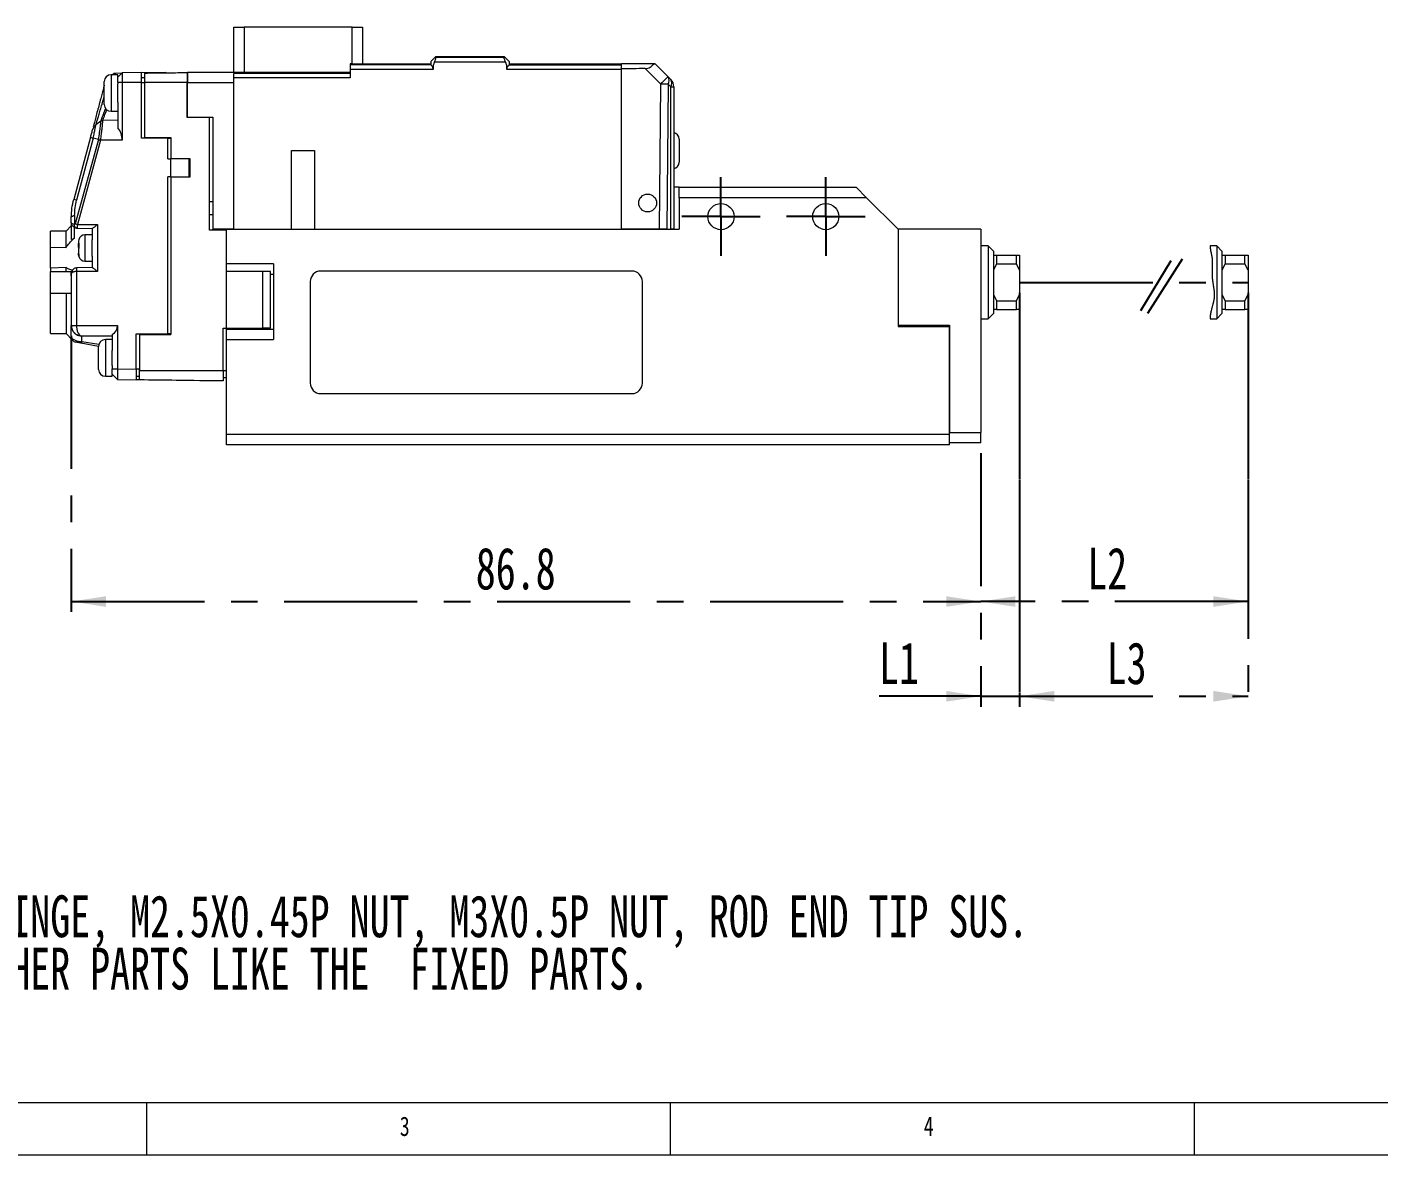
# Paper-space layout '시트2-ENG' of a CAD drawing. Header units: millimetres. Extents: x 5 to 415, y 5 to 292.
# Drawn here: x 98.6 to 227.6, y 5 to 112.7 of the extents above; entities that cross this region are included whole.
import ezdxf

# ---------------------------------------------------------------- set-up
doc = ezdxf.new("R2010")
doc.units = ezdxf.units.MM
doc.linetypes.add('CENTERX2', pattern=[20.32, 12.7, -2.54, 2.54, -2.54])
doc.layers.add('CENTER_LINE', color=7, linetype='CENTERX2')
doc.layers.add('DIMENSION', color=7, linetype='Continuous')
doc.styles.add('SLDTEXTSTYLE0', font='TXT', dxfattribs={"width": 0.7})
doc.styles.add('SLDTEXTSTYLE3', font='TXT', dxfattribs={"width": 0.75})
doc.dimstyles.new('SLDDIMSTYLE0', dxfattribs={"dimtxt": 4, "dimasz": 3.302, "dimexe": 0, "dimexo": 0.0625, "dimgap": 1, "dimtad": 1, "dimrnd": 1e-09, "dimzin": 12, "dimdsep": 46, "dimtxsty": 'SLDTEXTSTYLE0', "dimsah": 1, "dimcen": 0.09, "dimadec": 0, "dimazin": 3, "dimtfac": 1, "dimtofl": 0, "dimtmove": 0, "dimatfit": 3, "dimfxl": 1, "dimfrac": 2, "dimtolj": 1, "dimtzin": 12, "dimarcsym": 0})
doc.dimstyles.new('SLDDIMSTYLE1', dxfattribs={"dimtxt": 4, "dimasz": 3.302, "dimexe": 0, "dimexo": 0.0625, "dimgap": 1, "dimtad": 1, "dimrnd": 1e-09, "dimzin": 12, "dimdsep": 46, "dimtxsty": 'SLDTEXTSTYLE0', "dimsah": 1, "dimcen": 0.09, "dimadec": 0, "dimazin": 3, "dimtfac": 1, "dimtmove": 0, "dimatfit": 0, "dimfxl": 1, "dimfrac": 2, "dimtolj": 1, "dimtzin": 12, "dimarcsym": 0})

# ---------------------------------------------------------------- blocks, each defined once
blk = doc.blocks.new('SW_NOTE_0_13')
at = {"layer": 'CENTER_LINE', "color": 0, "char_height": 4, "attachment_point": 1, "style": 'SLDTEXTSTYLE0'}
for s, insert in [('NOTE:', (0, 5.16)), ('1. ACCESSORY PART :  M2.5X0.45P SCREW, HINGE, M2.5X0.45P NUT, M3X0.5P NUT, ROD END TIP SUS.', (0, 0.16)), ('2. ACCESSORY PARTS TO BE CONNECTED TO OTHER PARTS LIKE THE  FIXED PARTS.', (0, -4.84)), ('3. UNSPECIFIED TOLERACNE TO BE 0.2MM', (0, -9.84))]:
    blk.add_mtext(s, dxfattribs=dict(at, insert=insert))
blk = doc.blocks.new('_D_56')
at = {"layer": 'CENTER_LINE'}
for p, q in [((215.12, 84.72), (215.12, 56.85)), ((189.62, 72), (189.62, 56.85)), ((215.12, 57.85), (189.62, 57.85))]:
    blk.add_line(p, q, dxfattribs=at)
for points in [[(189.62, 57.85), (192.92, 57.34), (192.92, 58.35)], [(215.12, 57.85), (211.82, 58.35), (211.82, 57.34)]]:
    blk.add_solid(points, dxfattribs=at)
at = {"layer": 'CENTER_LINE', "insert": (199.77, 63), "char_height": 4, "attachment_point": 1, "style": 'SLDTEXTSTYLE0'}
blk.add_mtext('L2', dxfattribs=at)
blk = doc.blocks.new('_D_57')
at = {"layer": 'CENTER_LINE'}
for p, q in [((102.82, 83.21), (102.82, 56.85)), ((189.62, 72), (189.62, 56.85)), ((102.82, 57.85), (189.62, 57.85))]:
    blk.add_line(p, q, dxfattribs=at)
for points in [[(102.82, 57.85), (106.12, 57.34), (106.12, 58.35)], [(189.62, 57.85), (186.32, 58.35), (186.32, 57.34)]]:
    blk.add_solid(points, dxfattribs=at)
at = {"layer": 'CENTER_LINE', "insert": (141.42, 63), "char_height": 4, "attachment_point": 1, "style": 'SLDTEXTSTYLE0'}
blk.add_mtext('86.8', dxfattribs=at)
blk = doc.blocks.new('_D_58')
at = {"layer": 'CENTER_LINE'}
for p, q in [((193.32, 84.72), (193.32, 47.8)), ((189.62, 72), (189.62, 47.8)), ((189.62, 48.8), (179.9, 48.8)), ((189.62, 48.8), (193.32, 48.8)), ((193.32, 48.8), (199.67, 48.8))]:
    blk.add_line(p, q, dxfattribs=at)
for points in [[(189.62, 48.8), (186.32, 49.31), (186.32, 48.29)], [(193.32, 48.8), (196.62, 48.29), (196.62, 49.31)]]:
    blk.add_solid(points, dxfattribs=at)
at = {"layer": 'CENTER_LINE', "insert": (179.9, 53.96), "char_height": 4, "attachment_point": 1, "style": 'SLDTEXTSTYLE0'}
blk.add_mtext('L1', dxfattribs=at)
blk = doc.blocks.new('SW_CENTERMARKSYMBOL_17')
at = {"layer": 'CENTER_LINE', "color": 0}
for p, q in [((0, 2.5), (0, 3.75)), ((0, 0), (0, 2.5)), ((-2.5, 0), (-3.75, 0)), ((0, 0), (-2.5, 0)), ((0, 0), (0, -2.5)), ((0, 0), (2.5, 0)), ((2.5, 0), (3.75, 0)), ((0, -2.5), (0, -3.75))]:
    blk.add_line(p, q, dxfattribs=at)
blk = doc.blocks.new('SW_CENTERMARKSYMBOL_18')
at = {"layer": 'CENTER_LINE', "color": 0}
for p, q in [((0, 2.5), (0, 3.75)), ((0, 0), (0, 2.5)), ((-2.5, 0), (-3.75, 0)), ((0, 0), (-2.5, 0)), ((0, 0), (0, -2.5)), ((0, 0), (2.5, 0)), ((2.5, 0), (3.75, 0)), ((0, -2.5), (0, -3.75))]:
    blk.add_line(p, q, dxfattribs=at)
blk = doc.blocks.new('_D_63')
at = {"layer": 'CENTER_LINE'}
for p, q in [((193.32, 87.32), (193.32, 47.8)), ((215.12, 87.32), (215.12, 47.8)), ((193.32, 48.8), (215.12, 48.8))]:
    blk.add_line(p, q, dxfattribs=at)
for points in [[(193.32, 48.8), (196.62, 48.29), (196.62, 49.31)], [(215.12, 48.8), (211.82, 49.31), (211.82, 48.29)]]:
    blk.add_solid(points, dxfattribs=at)
at = {"layer": 'CENTER_LINE', "insert": (201.62, 53.96), "char_height": 4, "attachment_point": 1, "style": 'SLDTEXTSTYLE0'}
blk.add_mtext('L3', dxfattribs=at)

psp = doc.layouts.new('시트2-ENG')

# ---------------------------------------------------------------- linework, layer by layer
at = {"color": 7, "linetype": 'Continuous', "lineweight": 18}
for p, q in [((118.319, 108.405), (118.319, 112.705)), ((119.319, 112.705), (119.319, 108.405)), ((129.619, 112.705), (119.319, 112.705)), ((129.619, 109.203), (129.619, 112.705)), ((130.619, 112.705), (130.619, 109.205)), ((137.619, 109.905), (137.119, 109.405)), ((137.619, 109.802), (137.619, 109.905)), ((137.619, 109.905), (144.119, 109.905)), ((144.119, 109.802), (137.619, 109.802)), ((144.619, 109.405), (144.119, 109.905)), ((109.519, 108.356), (111.819, 108.397)), ((111.819, 108.397), (111.819, 108.334)), ((113.919, 108.405), (129.419, 108.405)), ((129.614, 109.205), (129.419, 109.205)), ((137.12, 109.09), (129.419, 109.089)), ((129.419, 108.656), (129.419, 107.848)), ((137.353, 108.656), (129.419, 108.656)), ((129.619, 109.205), (137.119, 109.205)), ((137.349, 108.905), (137.282, 108.905)), ((137.349, 108.905), (137.353, 108.656)), ((144.265, 109.362), (137.473, 109.362)), ((144.386, 108.656), (144.39, 108.905)), ((155.319, 108.656), (144.386, 108.656)), ((144.39, 108.905), (144.457, 108.905)), ((144.619, 109.205), (155.319, 109.205)), ((144.619, 109.09), (155.319, 109.089)), ((158.501, 109.205), (155.319, 109.205)), ((155.319, 108.704), (155.319, 109.205)), ((155.319, 93.405), (155.319, 108.704)), ((159.067, 107.26), (157.59, 108.738)), ((158.531, 109.193), (159.766, 107.959)), ((105.969, 105.305), (105.969, 107.505)), ((107.269, 108.155), (106.619, 108.155)), ((106.897, 108.272), (106.744, 108.155)), ((106.897, 108.272), (106.744, 108.155)), ((106.744, 108.155), (106.869, 108.251)), ((107.047, 108.313), (107.669, 108.324)), ((107.669, 108.324), (107.269, 107.917)), ((107.269, 107.917), (107.269, 108.155)), ((107.269, 107.405), (107.269, 107.917)), ((107.669, 107.405), (107.269, 107.405)), ((107.269, 107.405), (107.269, 107.287)), ((107.269, 105.524), (107.269, 107.287)), ((109.519, 108.356), (107.669, 108.324)), ((107.669, 108.324), (107.669, 107.405)), ((107.669, 107.405), (107.669, 101.905)), ((109.519, 107.405), (107.669, 107.405)), ((109.519, 107.405), (109.519, 108.356)), ((109.819, 107.862), (109.519, 107.862)), ((109.519, 102.103), (109.519, 107.405)), ((109.519, 107.405), (109.819, 107.405)), ((109.819, 102.153), (109.819, 107.405)), ((113.869, 108.359), (113.919, 108.36)), ((113.919, 107.405), (113.869, 107.405)), ((113.869, 104.058), (113.869, 107.405)), ((113.919, 107.405), (118.319, 107.405)), ((113.919, 104.105), (113.919, 107.405)), ((129.419, 108.274), (118.319, 108.274)), ((129.419, 107.848), (118.319, 107.848)), ((118.319, 93.405), (118.319, 107.405)), ((158.945, 93.405), (159.067, 107.26)), ((159.766, 107.252), (159.644, 93.405)), ((159.766, 107.959), (160.026, 107.698)), ((160.026, 106.991), (159.766, 107.252)), ((160.026, 93.405), (160.026, 106.991)), ((160.026, 106.991), (160.319, 106.991)), ((160.319, 106.991), (160.319, 93.405)), ((106.619, 104.655), (107.269, 104.655)), ((107.269, 105.524), (107.269, 103.076)), ((113.869, 105.405), (113.919, 105.405)), ((105.168, 103.371), (105.047, 103.242)), ((105.047, 103.242), (105.168, 103.371)), ((105.158, 103.323), (105.168, 103.371)), ((105.636, 103.73), (105.168, 103.371)), ((107.269, 103.817), (105.813, 103.792)), ((116.019, 104.058), (113.869, 104.058)), ((113.919, 104.105), (116.319, 104.105)), ((116.019, 93.305), (116.019, 104.058)), ((116.319, 104.058), (116.019, 104.058)), ((116.319, 104.105), (116.319, 93.405)), ((104.637, 102.19), (103.044, 96.245)), ((105.398, 101.959), (103.201, 93.905)), ((104.914, 102.088), (103.327, 96.169)), ((104.811, 102.836), (104.807, 102.823)), ((104.912, 103.06), (104.811, 102.836)), ((104.811, 102.836), (104.89, 103.012)), ((104.826, 102.889), (104.814, 102.843)), ((104.826, 102.89), (104.815, 102.837)), ((104.831, 102.864), (104.837, 102.864)), ((105.398, 101.959), (104.914, 102.088)), ((112.019, 102.103), (109.519, 102.103)), ((109.819, 102.153), (109.819, 102.103)), ((109.819, 102.153), (112.319, 102.153)), ((112.019, 100.133), (112.019, 102.103)), ((112.019, 102.103), (112.319, 102.103)), ((112.319, 102.153), (112.319, 100.153)), ((160.819, 102.005), (160.819, 100.905)), ((105.599, 101.905), (103.4, 93.85)), ((107.669, 101.905), (105.599, 101.905)), ((123.819, 100.905), (126.019, 100.905)), ((123.819, 93.405), (123.819, 100.905)), ((126.019, 100.905), (126.019, 93.405)), ((160.819, 100.905), (160.819, 99.805)), ((112.019, 100.133), (112.319, 100.133)), ((112.319, 100.153), (112.319, 100.133)), ((112.319, 100.153), (114.119, 100.153)), ((112.319, 98.393), (112.319, 100.133)), ((114.069, 100.133), (112.319, 100.133)), ((114.069, 98.393), (114.069, 100.133)), ((114.119, 100.153), (114.119, 98.373)), ((112.319, 98.393), (112.019, 98.393)), ((112.019, 83.405), (112.019, 98.393)), ((112.319, 98.393), (114.069, 98.393)), ((112.319, 98.393), (112.319, 98.373)), ((112.319, 98.373), (112.319, 83.355)), ((114.119, 98.373), (112.319, 98.373)), ((160.819, 97.403), (160.319, 97.403)), ((160.819, 97.403), (177.719, 97.403)), ((160.819, 96.403), (160.819, 97.403)), ((177.719, 97.403), (178.719, 96.403)), ((103.327, 96.169), (103.044, 96.245)), ((116.019, 96.055), (116.319, 96.055)), ((160.819, 96.403), (160.819, 93.403)), ((178.719, 96.403), (160.819, 96.403)), ((181.719, 93.403), (178.719, 96.403)), ((102.819, 94.012), (102.819, 94.536)), ((103.136, 94.719), (103.136, 93.862)), ((116.319, 94.756), (116.019, 94.756)), ((102.319, 93.212), (100.819, 93.212)), ((100.819, 91.685), (100.819, 93.212)), ((102.819, 93.722), (102.319, 93.212)), ((102.319, 91.657), (102.319, 93.212)), ((103.136, 93.862), (103.12, 93.865)), ((103.271, 93.516), (103.345, 93.514)), ((103.32, 93.507), (104.836, 93.481)), ((103.4, 93.85), (105.311, 93.85)), ((104.819, 93.481), (104.819, 92.382)), ((105.311, 93.85), (105.311, 89.36)), ((117.619, 93.305), (116.019, 93.305)), ((118.319, 93.405), (116.319, 93.405)), ((116.319, 93.305), (116.319, 93.405)), ((117.619, 90.103), (117.619, 93.403)), ((117.619, 93.403), (160.819, 93.403)), ((118.319, 93.405), (123.819, 93.405)), ((120.854, 93.405), (120.854, 93.403)), ((123.019, 93.403), (123.019, 93.405)), ((126.019, 93.405), (155.319, 93.405)), ((130.819, 93.405), (130.819, 93.403)), ((132.819, 93.405), (132.819, 93.403)), ((155.319, 93.403), (155.319, 93.405)), ((158.945, 93.405), (155.319, 93.405)), ((156.019, 93.403), (156.019, 93.405)), ((159.644, 93.405), (158.945, 93.405)), ((159.644, 93.405), (160.026, 93.405)), ((160.319, 93.405), (160.026, 93.405)), ((181.719, 93.403), (181.719, 84.233)), ((189.619, 93.403), (181.719, 93.403)), ((181.719, 93.403), (181.719, 84.103)), ((189.619, 93.403), (189.619, 74.003)), ((100.819, 89.694), (100.819, 91.685)), ((100.819, 91.685), (102.319, 91.657)), ((103.536, 92.394), (103.519, 92.251)), ((103.519, 92.251), (103.519, 92.045)), ((103.519, 92.045), (103.527, 92.078)), ((103.519, 91.936), (103.519, 92.045)), ((103.519, 91.777), (103.519, 91.936)), ((103.519, 91.668), (103.519, 91.777)), ((104.819, 92.853), (104.119, 92.853)), ((104.819, 92), (104.819, 92.382)), ((104.819, 90.824), (104.819, 92)), ((190.319, 91.803), (189.619, 91.803)), ((190.819, 91.303), (190.319, 91.803)), ((190.319, 91.803), (190.319, 84.85)), ((212.124, 91.803), (211.491, 91.803)), ((212.624, 91.303), (212.124, 91.803)), ((212.124, 91.803), (212.124, 84.85)), ((103.527, 91.572), (103.519, 91.538)), ((103.519, 91.538), (103.519, 91.114)), ((103.519, 91.114), (103.536, 90.971)), ((103.519, 90.955), (103.519, 91.114)), ((103.536, 90.812), (103.519, 90.955)), ((103.536, 90.971), (103.536, 90.812)), ((104.119, 90.353), (104.819, 90.353)), ((104.819, 90.824), (104.819, 89.729)), ((190.819, 91.303), (190.819, 85.349)), ((190.819, 90.923), (191.119, 90.923)), ((191.119, 90.923), (191.119, 90.101)), ((191.119, 90.923), (193.019, 90.923)), ((193.019, 90.101), (193.019, 90.923)), ((193.019, 90.923), (193.319, 90.923)), ((193.319, 90.923), (193.319, 89.49)), ((212.624, 91.303), (212.624, 85.349)), ((212.624, 90.923), (212.924, 90.923)), ((212.924, 90.923), (212.924, 90.101)), ((212.924, 90.923), (214.824, 90.923)), ((214.824, 90.101), (214.824, 90.923)), ((214.824, 90.923), (215.124, 90.923)), ((215.124, 90.923), (215.124, 89.49)), ((102.319, 89.731), (100.819, 89.694)), ((100.819, 89.694), (100.819, 89.373)), ((100.819, 89.373), (102.319, 89.373)), ((100.819, 87.273), (100.819, 89.373)), ((102.319, 89.373), (102.319, 89.731)), ((102.319, 89.373), (102.872, 89.373)), ((102.819, 88.948), (102.819, 89.373)), ((102.819, 89.121), (102.819, 84.205)), ((104.835, 89.73), (103.307, 89.703)), ((103.311, 89.36), (103.311, 84.205)), ((105.311, 89.36), (103.311, 89.36)), ((122.119, 90.103), (117.619, 90.103)), ((117.619, 89.355), (117.619, 90.103)), ((117.619, 83.955), (117.619, 89.355)), ((121.069, 89.355), (117.619, 89.355)), ((121.069, 89.355), (121.069, 83.955)), ((121.819, 89.355), (121.069, 89.355)), ((121.819, 83.955), (121.819, 89.355)), ((122.119, 90.103), (122.119, 82.853)), ((156.319, 89.403), (126.619, 89.403)), ((191.119, 90.101), (190.819, 89.49)), ((191.119, 90.101), (193.019, 90.101)), ((193.319, 89.49), (193.019, 90.101)), ((193.319, 89.49), (193.319, 87.156)), ((212.924, 90.101), (212.624, 89.49)), ((212.924, 90.101), (214.824, 90.101)), ((215.124, 89.49), (214.824, 90.101)), ((215.124, 89.49), (215.124, 87.156)), ((125.619, 88.403), (125.619, 78.703)), ((157.319, 78.703), (157.319, 88.403)), ((100.819, 83.434), (100.819, 87.273)), ((102.319, 87.273), (100.819, 87.273)), ((102.319, 87.273), (102.319, 83.434)), ((102.819, 87.273), (102.319, 87.273)), ((190.819, 87.156), (191.119, 86.545)), ((191.119, 86.545), (193.019, 86.545)), ((191.119, 86.545), (191.119, 85.723)), ((193.019, 86.545), (193.319, 87.156)), ((193.019, 85.723), (193.019, 86.545)), ((193.319, 87.156), (193.319, 85.723)), ((212.624, 87.156), (212.924, 86.545)), ((212.924, 86.545), (214.824, 86.545)), ((212.924, 86.545), (212.924, 85.723)), ((214.824, 86.545), (215.124, 87.156)), ((214.824, 85.723), (214.824, 86.545)), ((215.124, 87.156), (215.124, 85.723)), ((190.319, 84.843), (190.819, 85.343)), ((191.119, 85.723), (190.819, 85.723)), ((190.819, 85.349), (190.819, 85.343)), ((191.119, 85.723), (193.019, 85.723)), ((193.319, 85.723), (193.019, 85.723)), ((212.124, 84.843), (212.624, 85.343)), ((212.924, 85.723), (212.624, 85.723)), ((212.624, 85.349), (212.624, 85.343)), ((212.924, 85.723), (214.824, 85.723)), ((215.124, 85.723), (214.824, 85.723)), ((102.819, 84.205), (103.311, 84.205)), ((102.819, 83.115), (102.819, 84.205)), ((103.311, 84.205), (107.219, 84.205)), ((107.219, 84.205), (107.219, 80.059)), ((117.319, 83.955), (117.619, 83.955)), ((117.319, 79.905), (117.319, 83.955)), ((117.619, 83.955), (121.069, 83.955)), ((117.619, 82.853), (117.619, 83.955)), ((121.819, 83.955), (121.069, 83.955)), ((181.719, 84.233), (186.619, 84.233)), ((181.719, 84.103), (186.619, 84.103)), ((186.619, 84.233), (186.619, 74.003)), ((186.619, 73.803), (186.619, 84.103)), ((189.619, 84.843), (190.319, 84.843)), ((190.319, 84.85), (190.319, 84.843)), ((211.497, 84.843), (212.124, 84.843)), ((212.124, 84.85), (212.124, 84.843)), ((100.819, 83.434), (102.319, 83.434)), ((102.319, 83.434), (102.902, 82.84)), ((103.819, 83.205), (106.719, 83.205)), ((103.819, 82.648), (103.819, 83.205)), ((106.719, 82.853), (106.069, 82.853)), ((106.719, 83.339), (106.719, 81.807)), ((109.019, 83.405), (112.019, 83.405)), ((109.019, 80.028), (109.019, 83.405)), ((109.319, 83.355), (109.319, 83.405)), ((109.319, 83.355), (112.319, 83.355)), ((109.319, 83.355), (109.319, 79.905)), ((112.319, 83.405), (112.019, 83.405)), ((117.619, 83.853), (122.119, 83.853)), ((117.619, 73.803), (117.619, 82.853)), ((117.619, 82.853), (122.119, 82.853)), ((105.408, 82.188), (103.721, 82.525)), ((105.419, 80.865), (105.419, 82.203)), ((106.719, 80.724), (106.719, 81.807)), ((105.419, 80.003), (105.419, 80.865)), ((106.719, 80.399), (106.719, 80.724)), ((106.719, 80.399), (106.719, 80.059)), ((106.719, 80.059), (107.219, 80.059)), ((107.219, 80.059), (109.019, 80.028)), ((109.019, 80.028), (109.019, 79.028)), ((109.319, 80.023), (109.019, 80.023)), ((106.069, 79.353), (106.719, 79.353)), ((106.719, 79.568), (107.222, 79.056)), ((106.719, 79.568), (107.222, 79.056)), ((106.732, 79.555), (106.719, 79.568)), ((106.719, 79.353), (106.719, 79.503)), ((107.219, 79.059), (109.019, 79.028)), ((109.319, 79.323), (109.019, 79.323)), ((109.319, 79.023), (109.019, 79.028)), ((117.319, 79.905), (117.619, 79.905)), ((117.619, 79.205), (117.319, 79.205)), ((126.619, 77.703), (156.319, 77.703)), ((186.619, 73.803), (117.619, 73.803)), ((117.619, 72.803), (117.619, 73.803)), ((186.619, 74.003), (189.619, 74.003)), ((186.619, 72.803), (186.619, 73.803)), ((189.619, 73.003), (189.619, 74.003)), ((186.619, 72.803), (117.619, 72.803)), ((189.619, 73.003), (186.619, 73.003)), ((10, 10), (410.25, 10)), ((110, 10), (110, 5)), ((160, 5), (160, 10)), ((210, 5), (210, 10)), ((5, 5), (415, 5))]:
    psp.add_line(p, q, dxfattribs=at)
at = {"color": 8, "linetype": 'Continuous', "lineweight": 18}
for p, q in [((106.619, 108.155), (106.619, 104.655)), ((114.119, 99.227), (114.069, 99.227)), ((114.069, 98.887), (114.119, 98.887)), ((104.119, 92.853), (104.119, 92)), ((104.119, 92), (104.119, 90.353)), ((102.832, 89.193), (102.819, 89.121)), ((121.819, 89.103), (122.119, 89.103)), ((105.45, 82.384), (103.819, 82.648)), ((106.069, 82.853), (106.069, 80.724)), ((106.069, 80.724), (106.069, 79.353))]:
    psp.add_line(p, q, dxfattribs=at)
at = {"color": 7, "linetype": 'Continuous', "lineweight": 18, "flags": 128}
for points in [[(159.067, 107.26), (159.204, 107.397), (159.335, 107.528), (159.456, 107.649), (159.562, 107.755), (159.648, 107.841), (159.713, 107.906), (159.752, 107.945), (159.766, 107.959)], [(102.819, 94.536), (102.825, 94.562), (102.84, 94.587), (102.866, 94.612), (102.902, 94.636), (102.948, 94.659), (103.002, 94.681), (103.065, 94.701), (103.136, 94.719)], [(211.491, 91.803), (211.492, 91.774), (211.494, 91.746), (211.496, 91.716), (211.499, 91.685), (211.502, 91.656), (211.505, 91.626), (211.508, 91.596), (211.512, 91.567), (211.516, 91.539), (211.52, 91.51), (211.524, 91.482), (211.529, 91.449), (211.535, 91.415), (211.541, 91.382), (211.547, 91.349), (211.553, 91.317), (211.56, 91.284), (211.567, 91.245), (211.575, 91.207), (211.584, 91.168), (211.592, 91.13), (211.6, 91.092), (211.61, 91.042), (211.621, 90.992), (211.631, 90.942), (211.637, 90.911), (211.643, 90.879), (211.649, 90.848), (211.655, 90.816), (211.66, 90.785), (211.665, 90.753), (211.67, 90.723), (211.674, 90.694), (211.678, 90.664), (211.681, 90.634), (211.685, 90.604), (211.688, 90.573), (211.691, 90.543), (211.693, 90.513), (211.695, 90.483), (211.697, 90.452), (211.699, 90.422), (211.7, 90.393), (211.702, 90.363), (211.703, 90.333), (211.704, 90.293), (211.705, 90.253), (211.705, 90.213), (211.705, 90.173), (211.705, 90.133), (211.705, 90.093), (211.705, 90.053), (211.704, 89.998), (211.702, 89.942), (211.701, 89.887), (211.699, 89.831), (211.697, 89.765), (211.695, 89.699), (211.692, 89.632), (211.69, 89.566), (211.688, 89.499), (211.686, 89.432), (211.685, 89.387), (211.684, 89.342), (211.683, 89.298), (211.682, 89.253), (211.682, 89.208), (211.682, 89.164), (211.683, 89.119), (211.683, 89.075), (211.684, 89.031), (211.686, 88.996), (211.687, 88.961), (211.689, 88.925), (211.691, 88.89), (211.693, 88.855), (211.695, 88.82), (211.698, 88.786), (211.701, 88.751), (211.704, 88.716), (211.709, 88.672), (211.714, 88.627), (211.719, 88.582), (211.725, 88.537), (211.73, 88.493), (211.736, 88.449), (211.743, 88.405), (211.749, 88.361), (211.755, 88.318), (211.765, 88.255), (211.775, 88.193), (211.784, 88.131), (211.794, 88.068), (211.804, 88.006), (211.812, 87.954), (211.82, 87.903), (211.828, 87.851), (211.836, 87.8), (211.843, 87.748), (211.85, 87.697), (211.855, 87.656), (211.86, 87.616), (211.865, 87.576), (211.87, 87.536), (211.874, 87.495), (211.878, 87.455), (211.88, 87.424), (211.883, 87.393), (211.885, 87.362), (211.887, 87.33), (211.889, 87.299), (211.891, 87.269), (211.892, 87.238), (211.893, 87.208), (211.894, 87.177), (211.894, 87.146), (211.894, 87.115), (211.894, 87.084), (211.894, 87.053), (211.893, 87.022), (211.892, 86.991), (211.89, 86.961), (211.888, 86.93), (211.886, 86.899), (211.883, 86.868), (211.88, 86.837), (211.877, 86.807), (211.873, 86.776), (211.869, 86.745), (211.864, 86.712), (211.859, 86.678), (211.853, 86.644), (211.847, 86.611), (211.841, 86.577), (211.834, 86.541), (211.826, 86.506), (211.819, 86.47), (211.811, 86.434), (211.803, 86.399), (211.794, 86.363), (211.784, 86.321), (211.773, 86.279), (211.763, 86.237), (211.752, 86.195), (211.736, 86.135), (211.72, 86.074), (211.703, 86.014), (211.687, 85.954), (211.671, 85.893), (211.658, 85.844), (211.645, 85.794), (211.632, 85.745), (211.619, 85.695), (211.607, 85.646), (211.598, 85.606), (211.588, 85.567), (211.58, 85.528), (211.571, 85.488), (211.563, 85.449), (211.556, 85.416), (211.55, 85.382), (211.544, 85.349), (211.538, 85.316), (211.532, 85.282), (211.527, 85.249), (211.522, 85.217), (211.518, 85.185), (211.514, 85.154), (211.51, 85.122), (211.507, 85.09), (211.505, 85.066), (211.503, 85.043), (211.501, 85.02), (211.499, 84.997), (211.498, 84.973), (211.497, 84.95), (211.496, 84.932), (211.496, 84.914), (211.496, 84.896), (211.496, 84.878), (211.496, 84.861), (211.497, 84.843)], [(103.819, 82.648), (103.806, 82.618), (103.792, 82.593), (103.779, 82.571), (103.767, 82.553), (103.754, 82.539), (103.743, 82.53), (103.732, 82.525), (103.721, 82.525)]]:
    psp.add_lwpolyline(points, dxfattribs=at)
at = {"color": 7, "linetype": 'Continuous', "lineweight": 18}
for centre, radius in [((157.819, 95.905), 0.85), ((164.819, 94.603), 1.25), ((174.819, 94.603), 1.25)]:
    psp.add_circle(centre, radius, dxfattribs=at)
for centre, radius, start, end in [((106.619, 107.505), 0.65, 90, 180), ((158.358, 22.522), 84.741, 89.04802, 89.52025), ((159.258, 107.605), 0.619, 325.14306, 34.85694), ((159.519, 107.345), 0.619, 325.14306, 34.85694), ((159.319, 106.991), 1, 0, 45), ((106.619, 105.305), 0.65, 180, 270), ((160.169, 102.005), 0.65, 0, 76.65764), ((160.169, 99.805), 0.65, 283.34236, 0), ((116.158, 140.636), 48.494, 254.50273, 254.74739), ((104.119, 92.253), 0.6, 90, 167.14802), ((104.119, 90.953), 0.6, 193.5835, 270), ((126.619, 88.403), 1, 90, 180), ((156.319, 88.403), 1, 0, 90), ((106.219, 84.205), 1, 300.00504, 360), ((103.319, 83.115), 0.5, 180, 258.69007), ((106.069, 82.203), 0.65, 90, 180), ((106.069, 80.003), 0.65, 180, 270), ((126.619, 78.703), 1, 180, 270), ((156.319, 78.703), 1, 270, 0)]:
    psp.add_arc(centre, radius, start, end, dxfattribs=at)
for centre, major_axis, ratio, start_param, end_param in [((255.104, 108.205), (114.589, -0.009), 0.0087265, 2.5886711, 2.6276429), ((105.815, 101.905), (0, 1.886), 0.9828419, 4.712389, 5.3816768)]:
    psp.add_ellipse(centre, major_axis=major_axis, ratio=ratio, start_param=start_param, end_param=end_param, dxfattribs=at)
for points in [[(118.319, 112.705), (118.334, 112.705), (118.364, 112.705), (118.596, 112.705), (118.926, 112.705), (119.188, 112.705), (119.319, 112.705)], [(129.619, 112.705), (129.75, 112.705), (130.012, 112.705), (130.343, 112.705), (130.574, 112.705), (130.604, 112.705), (130.619, 112.705)], [(113.919, 108.405), (113.919, 108.39), (113.919, 108.36), (113.919, 108.129), (113.919, 107.798), (113.919, 107.536), (113.919, 107.405)], [(129.419, 109.089), (129.419, 109.065), (129.419, 109.018), (129.419, 108.912), (129.419, 108.789), (129.419, 108.7), (129.419, 108.656)], [(155.319, 109.089), (155.319, 109.123), (155.319, 109.19), (155.319, 109.2), (155.319, 109.205)], [(155.319, 108.656), (155.319, 108.7), (155.319, 108.789), (155.319, 108.912), (155.319, 109.018), (155.319, 109.065), (155.319, 109.089)], [(106.869, 108.251), (106.896, 108.269), (106.951, 108.304), (107.015, 108.31), (107.047, 108.313)], [(118.319, 107.405), (118.319, 107.493), (118.319, 107.668), (118.319, 107.912), (118.319, 108.126), (118.319, 108.224), (118.319, 108.274)], [(103.527, 92.078), (103.524, 91.994), (103.518, 91.825), (103.524, 91.656), (103.527, 91.572)]]:
    psp.add_open_spline(points, degree=3, dxfattribs=at)
for points, knots in [([(137.473, 109.362), (137.496, 109.408), (137.539, 109.498), (137.585, 109.624), (137.614, 109.732), (137.618, 109.779), (137.619, 109.802)], [0, 0, 0, 0, 0.2683311, 0.5220653, 0.7646878, 1, 1, 1, 1]), ([(144.119, 109.905), (144.119, 109.901), (144.119, 109.892), (144.119, 109.832), (144.119, 109.802)], [0, 0, 0, 0, 0.5000079, 1, 1, 1, 1]), ([(144.265, 109.362), (144.243, 109.408), (144.199, 109.498), (144.154, 109.625), (144.125, 109.732), (144.121, 109.779), (144.119, 109.802)], [0, 0, 0, 0, 0.268398, 0.5221781, 0.7647473, 1, 1, 1, 1]), ([(129.419, 109.196), (129.419, 109.196), (129.419, 109.198), (129.419, 109.13), (129.419, 109.089)], [0, 0, 0, 0, 0.397291, 1, 1, 1, 1]), ([(137.119, 109.405), (137.12, 109.401), (137.12, 109.393), (137.12, 109.325), (137.12, 109.224), (137.12, 109.135), (137.12, 109.09)], [0, 0, 0, 0, 0.2498264, 0.4997685, 0.7498264, 1, 1, 1, 1]), ([(137.282, 108.905), (137.259, 108.94), (137.208, 109.017), (137.151, 109.064), (137.12, 109.09)], [0, 0, 0, 0, 0.4537894, 1, 1, 1, 1]), ([(137.353, 108.656), (137.349, 108.7), (137.341, 108.792), (137.302, 108.866), (137.282, 108.905)], [0, 0, 0, 0, 0.4781153, 1, 1, 1, 1]), ([(137.473, 109.362), (137.437, 109.287), (137.366, 109.142), (137.355, 108.982), (137.349, 108.905)], [0, 0, 0, 0, 0.5233128, 1, 1, 1, 1]), ([(144.39, 108.905), (144.384, 108.982), (144.372, 109.142), (144.302, 109.287), (144.265, 109.362)], [0, 0, 0, 0, 0.4793147, 1, 1, 1, 1]), ([(144.386, 108.656), (144.39, 108.7), (144.398, 108.792), (144.437, 108.867), (144.457, 108.905)], [0, 0, 0, 0, 0.4842701, 1, 1, 1, 1]), ([(144.457, 108.905), (144.477, 108.936), (144.527, 109.013), (144.584, 109.061), (144.618, 109.09)], [0, 0, 0, 0, 0.3957078, 1, 1, 1, 1]), ([(144.619, 109.405), (144.619, 109.401), (144.619, 109.393), (144.619, 109.325), (144.619, 109.224), (144.619, 109.135), (144.619, 109.09)], [0, 0, 0, 0, 0.2498829, 0.4998439, 0.7498829, 1, 1, 1, 1]), ([(157.59, 108.738), (157.674, 108.744), (157.843, 108.757), (158.076, 108.872), (158.258, 109.023), (158.402, 109.156), (158.489, 109.216), (158.52, 109.2), (158.531, 109.193)], [0, 0, 0, 0, 0.1540722, 0.3092067, 0.4883347, 0.6715016, 0.8782308, 1, 1, 1, 1]), ([(105.969, 107.161), (105.966, 107.147), (105.955, 107.109), (105.937, 107.039), (105.914, 106.956), (105.9, 106.902), (105.893, 106.875)], [0, 0, 0, 0, 0.1655439, 0.4571209, 0.7329877, 1, 1, 1, 1]), ([(109.819, 108.31), (110.575, 108.319), (111.925, 108.336), (113.275, 108.352), (113.869, 108.359)], [0, 0, 0, 0, 0.5600038, 1, 1, 1, 1]), ([(109.819, 107.405), (109.819, 107.507), (109.819, 107.71), (109.819, 107.982), (109.819, 108.186), (109.819, 108.295), (109.819, 108.306), (109.819, 108.31)], [0, 0, 0, 0, 0.2147016, 0.4294041, 0.6440889, 0.8587662, 1, 1, 1, 1]), ([(113.869, 107.405), (113.113, 107.406), (111.763, 107.408), (110.413, 107.406), (109.819, 107.405)], [0, 0, 0, 0, 0.560005, 1, 1, 1, 1]), ([(113.869, 108.359), (113.869, 108.349), (113.869, 108.328), (113.869, 108.163), (113.869, 107.921), (113.869, 107.653), (113.869, 107.476), (113.869, 107.405)], [0, 0, 0, 0, 0.2147025, 0.4294057, 0.6440908, 0.8587685, 1, 1, 1, 1]), ([(105.893, 106.875), (105.848, 106.709), (105.758, 106.373), (105.643, 105.942), (105.547, 105.586), (105.471, 105.303), (105.362, 104.895), (105.225, 104.383), (105.077, 103.829), (104.964, 103.407), (104.916, 103.232), (104.897, 103.159)], [0, 0, 0, 0, 0.107145, 0.2164372, 0.2809022, 0.3449951, 0.4090648, 0.5673186, 0.7248617, 0.8868336, 1, 1, 1, 1]), ([(105.968, 106.816), (105.964, 106.817), (105.894, 106.846), (105.893, 106.861), (105.893, 106.875)], [0, 0, 0, 0, 0.0466603, 1, 1, 1, 1]), ([(105.156, 103.325), (105.116, 103.298), (104.994, 103.213), (104.922, 103.084), (104.873, 102.997)], [0, 0, 0, 0, 0.3272289, 1, 1, 1, 1]), ([(105.155, 103.335), (105.141, 103.326), (105.107, 103.304), (105.081, 103.274), (105.066, 103.257)], [0, 0, 0, 0, 0.41758472, 1, 1, 1, 1]), ([(105.636, 103.73), (105.632, 103.703), (105.626, 103.649), (105.571, 103.239), (105.493, 102.654), (105.43, 102.191), (105.398, 101.959)], [0, 0, 0, 0, 0.25022448, 0.50000444, 0.74976372, 1, 1, 1, 1]), ([(105.813, 103.792), (105.811, 103.777), (105.808, 103.746), (105.783, 103.52), (105.751, 103.229), (105.714, 102.9), (105.663, 102.456), (105.622, 102.101), (105.599, 101.905)], [0, 0, 0, 0, 0.180061, 0.3783653, 0.5057387, 0.6399103, 0.8012057, 1, 1, 1, 1]), ([(105.636, 103.73), (105.663, 103.747), (105.717, 103.782), (105.781, 103.789), (105.813, 103.792)], [0, 0, 0, 0, 0.5027423, 1, 1, 1, 1]), ([(104.824, 102.867), (104.814, 102.831), (104.794, 102.758), (104.747, 102.582), (104.694, 102.383), (104.656, 102.243), (104.638, 102.174)], [0, 0, 0, 0, 0.2530718, 0.5047876, 0.7559179, 1, 1, 1, 1]), ([(104.654, 102.182), (104.664, 102.175), (104.687, 102.16), (104.832, 102.114), (104.914, 102.088)], [0, 0, 0, 0, 0.43152192, 1, 1, 1, 1]), ([(104.904, 103.023), (104.894, 103.02), (104.876, 103.014), (104.851, 102.955), (104.839, 102.927)], [0, 0, 0, 0, 0.5271323, 1, 1, 1, 1]), ([(105.398, 101.959), (105.412, 101.955), (105.44, 101.948), (105.492, 101.943), (105.539, 101.93), (105.574, 101.913), (105.592, 101.907), (105.599, 101.905)], [0, 0, 0, 0, 0.2498864, 0.4999256, 0.7479591, 0.9077936, 1, 1, 1, 1]), ([(102.819, 94.536), (102.829, 94.825), (102.847, 95.396), (102.979, 95.963), (103.044, 96.245)], [0, 0, 0, 0, 0.5044166, 1, 1, 1, 1]), ([(103.136, 94.719), (103.144, 94.963), (103.159, 95.446), (103.272, 95.929), (103.327, 96.169)], [0, 0, 0, 0, 0.5041531, 1, 1, 1, 1]), ([(102.819, 94.029), (102.819, 94.039), (102.819, 94.062), (102.819, 93.947), (102.819, 93.812), (102.819, 93.676), (102.819, 93.574), (102.819, 93.46), (102.819, 93.337), (102.819, 93.247), (102.819, 93.185), (102.819, 93.116), (102.819, 93.004), (102.819, 92.785), (102.819, 92.61), (102.819, 92.481)], [0, 0, 0, 0, 0.1190784, 0.265809, 0.4125396, 0.4732349, 0.533931, 0.5945989, 0.655233, 0.715856, 0.7182193, 0.7365535, 0.8076136, 0.8580433, 1, 1, 1, 1]), ([(102.819, 94.014), (102.825, 93.97), (102.836, 93.88), (102.944, 93.712), (103.087, 93.615), (103.185, 93.549)], [0, 0, 0, 0, 0.23397, 0.4786296, 1, 1, 1, 1]), ([(102.819, 94.012), (102.832, 93.997), (102.86, 93.965), (103.03, 93.9), (103.12, 93.865)], [0, 0, 0, 0, 0.4709453, 1, 1, 1, 1]), ([(103.201, 93.905), (103.199, 93.902), (103.197, 93.895), (103.189, 93.882), (103.175, 93.87), (103.156, 93.861), (103.143, 93.862), (103.136, 93.862)], [0, 0, 0, 0, 0.1072724, 0.2162658, 0.4632621, 0.7330696, 1, 1, 1, 1]), ([(103.178, 93.553), (103.196, 93.543), (103.232, 93.525), (103.271, 93.516), (103.29, 93.512)], [0, 0, 0, 0, 0.51870458, 1, 1, 1, 1]), ([(105.311, 93.85), (105.31, 93.849), (105.268, 93.813), (105.167, 93.725), (105.029, 93.608), (104.922, 93.525), (104.861, 93.486), (104.844, 93.484), (104.836, 93.483)], [0, 0, 0, 0, 0.005863, 0.218298, 0.5267317, 0.7484425, 0.8905948, 1, 1, 1, 1]), ([(102.319, 91.657), (102.427, 91.8), (102.645, 92.09), (102.924, 92.376), (103.083, 92.525), (103.114, 92.554)], [0, 0, 0, 0, 0.4377612, 0.8889951, 1, 1, 1, 1]), ([(103.114, 92.554), (103.065, 92.513), (102.995, 92.453), (102.906, 92.413), (102.854, 92.41), (102.824, 92.435), (102.821, 92.466), (102.819, 92.481)], [0, 0, 0, 0, 0.3815475, 0.5501155, 0.7202658, 0.8678613, 1, 1, 1, 1]), ([(102.941, 89.479), (102.819, 89.507), (102.599, 89.557), (102.406, 89.677), (102.319, 89.731)], [0, 0, 0, 0, 0.55333519, 1, 1, 1, 1]), ([(103.311, 89.36), (103.278, 89.359), (103.212, 89.358), (103.119, 89.345), (103.032, 89.325), (102.934, 89.286), (102.84, 89.222), (102.827, 89.155), (102.819, 89.121)], [0, 0, 0, 0, 0.1194981, 0.2397405, 0.3615359, 0.4856629, 0.7308174, 1, 1, 1, 1]), ([(103.317, 89.703), (103.262, 89.697), (103.164, 89.686), (103.031, 89.609), (102.924, 89.498), (102.858, 89.36), (102.828, 89.243), (102.829, 89.18), (102.829, 89.158)], [0, 0, 0, 0, 0.2021035, 0.3582933, 0.5531231, 0.7630949, 0.9164838, 1, 1, 1, 1]), ([(103.311, 89.703), (103.311, 89.698), (103.311, 89.688), (103.311, 89.608), (103.311, 89.495), (103.311, 89.405), (103.311, 89.36)], [0, 0, 0, 0, 0.2500001, 0.5000001, 0.7500001, 1, 1, 1, 1]), ([(104.835, 89.73), (104.847, 89.726), (104.873, 89.719), (104.952, 89.664), (105.077, 89.562), (105.207, 89.45), (105.291, 89.378), (105.31, 89.361), (105.311, 89.36)], [0, 0, 0, 0, 0.1584332, 0.3158466, 0.5629952, 0.901208, 0.9941385, 1, 1, 1, 1]), ([(102.819, 84.205), (102.829, 84.1), (102.849, 83.883), (102.988, 83.63), (103.155, 83.448), (103.33, 83.325), (103.554, 83.227), (103.724, 83.213), (103.819, 83.205)], [0, 0, 0, 0, 0.1901828, 0.3915873, 0.5188967, 0.6598588, 0.8073446, 1, 1, 1, 1]), ([(102.827, 84.216), (102.83, 84.167), (102.835, 84.073), (102.869, 83.905), (102.953, 83.698), (103.038, 83.553), (103.126, 83.487), (103.131, 83.483)], [0, 0, 0, 0, 0.1708433, 0.3284233, 0.5986701, 0.9782781, 1, 1, 1, 1]), ([(103.311, 84.205), (103.316, 84.1), (103.326, 83.883), (103.396, 83.63), (103.481, 83.448), (103.57, 83.325), (103.685, 83.227), (103.771, 83.213), (103.819, 83.205)], [0, 0, 0, 0, 0.19018154, 0.391587, 0.51881441, 0.6598591, 0.80721411, 1, 1, 1, 1]), ([(102.819, 83.115), (102.826, 83.084), (102.839, 83.03), (102.928, 82.941), (103.041, 82.865), (103.216, 82.779), (103.476, 82.69), (103.707, 82.662), (103.819, 82.648)], [0, 0, 0, 0, 0.1822975, 0.3221171, 0.4576091, 0.5740432, 0.7917571, 1, 1, 1, 1]), ([(103.131, 83.483), (103.189, 83.433), (103.296, 83.342), (103.507, 83.249), (103.65, 83.231), (103.728, 83.222)], [0, 0, 0, 0, 0.3545552, 0.6459112, 1, 1, 1, 1]), ([(103.721, 82.525), (103.687, 82.532), (103.618, 82.546), (103.516, 82.566), (103.425, 82.584), (103.325, 82.604), (103.239, 82.621), (103.227, 82.624), (103.221, 82.625)], [0, 0, 0, 0, 0.1182451, 0.2358313, 0.3516565, 0.4796451, 0.73658, 1, 1, 1, 1]), ([(106.719, 79.568), (106.719, 79.573), (106.719, 79.584), (106.719, 79.667), (106.719, 79.791), (106.719, 79.93), (106.719, 80.022), (106.719, 80.059)], [0, 0, 0, 0, 0.212202, 0.4239986, 0.6415206, 0.855071, 1, 1, 1, 1]), ([(107.219, 80.059), (107.218, 79.944), (107.216, 79.717), (107.216, 79.416), (107.216, 79.192), (107.216, 79.076), (107.218, 79.064), (107.219, 79.059)], [0, 0, 0, 0, 0.2198969, 0.4345122, 0.6491847, 0.8639199, 1, 1, 1, 1]), ([(109.319, 79.323), (109.319, 79.33), (109.319, 79.346), (109.319, 79.466), (109.319, 79.644), (109.319, 79.841), (109.319, 79.971), (109.319, 80.023)], [0, 0, 0, 0, 0.2142431, 0.4295233, 0.6428533, 0.8588539, 1, 1, 1, 1]), ([(109.319, 79.905), (110.813, 79.907), (113.479, 79.909), (116.146, 79.906), (117.319, 79.905)], [0, 0, 0, 0, 0.5600041, 1, 1, 1, 1]), ([(109.319, 79.007), (109.319, 79.017), (109.319, 79.036), (109.319, 79.191), (109.319, 79.419), (109.319, 79.672), (109.319, 79.839), (109.319, 79.905)], [0, 0, 0, 0, 0.2147016, 0.4294041, 0.6440889, 0.8587662, 1, 1, 1, 1]), ([(117.319, 78.909), (115.826, 78.927), (113.159, 78.96), (110.493, 78.992), (109.319, 79.007)], [0, 0, 0, 0, 0.5600047, 1, 1, 1, 1]), ([(117.319, 79.905), (117.319, 79.793), (117.319, 79.569), (117.319, 79.271), (117.319, 79.045), (117.319, 78.926), (117.319, 78.914), (117.319, 78.909)], [0, 0, 0, 0, 0.21470351, 0.42940779, 0.64409272, 0.85877025, 1, 1, 1, 1])]:
    psp.add_open_spline(points, degree=3, knots=knots, dxfattribs=at)
at = {"color": 8, "linetype": 'Continuous', "lineweight": 18}
for points, knots in [([(106.869, 108.251), (106.869, 108.247), (106.867, 108.239), (106.861, 108.179), (106.858, 108.155)], [0, 0, 0, 0, 0.606351, 1, 1, 1, 1]), ([(107.032, 108.155), (107.034, 108.171), (107.046, 108.299), (107.046, 108.307), (107.047, 108.313)], [0, 0, 0, 0, 0.1250824, 1, 1, 1, 1]), ([(105.168, 103.371), (105.172, 103.384), (105.179, 103.41), (105.242, 103.622), (105.338, 103.947), (105.466, 104.381), (105.619, 104.901), (105.789, 105.475), (105.91, 105.883), (105.969, 106.083)], [0, 0, 0, 0, 0.143144, 0.287166, 0.4309864, 0.5749572, 0.7186365, 0.8624939, 1, 1, 1, 1]), ([(106.082, 104.962), (106.054, 104.883), (105.953, 104.606), (105.804, 104.197), (105.663, 103.807), (105.645, 103.755), (105.636, 103.73)], [0, 0, 0, 0, 0.1071852, 0.3745158, 0.6892724, 1, 1, 1, 1]), ([(105.813, 103.792), (105.818, 103.803), (105.828, 103.826), (105.893, 103.999), (105.997, 104.266), (106.105, 104.544), (106.185, 104.75), (106.209, 104.812)], [0, 0, 0, 0, 0.2286888, 0.4502719, 0.6701427, 0.9018299, 1, 1, 1, 1]), ([(104.914, 102.088), (104.947, 102.259), (105.013, 102.594), (105.085, 102.957), (105.127, 103.169), (105.152, 103.293), (105.156, 103.313), (105.158, 103.323)], [0, 0, 0, 0, 0.293873, 0.5768833, 0.7326244, 0.8792892, 1, 1, 1, 1]), ([(103.12, 93.865), (103.113, 93.844), (103.097, 93.8), (103.089, 93.731), (103.096, 93.663), (103.122, 93.604), (103.151, 93.567), (103.174, 93.557), (103.179, 93.555)], [0, 0, 0, 0, 0.1649476, 0.3469796, 0.5424941, 0.74552, 0.9485458, 1, 1, 1, 1]), ([(103.114, 92.554), (103.114, 92.755), (103.114, 93.158), (103.114, 93.511), (103.114, 93.589), (103.114, 93.606)], [0, 0, 0, 0, 0.4371348, 0.8742691, 1, 1, 1, 1]), ([(103.272, 93.518), (103.262, 93.521), (103.235, 93.529), (103.197, 93.561), (103.162, 93.609), (103.138, 93.67), (103.126, 93.736), (103.125, 93.801), (103.133, 93.843), (103.136, 93.862)], [0, 0, 0, 0, 0.0953465, 0.2544149, 0.4160819, 0.5754187, 0.7279019, 0.8701059, 1, 1, 1, 1]), ([(103.4, 93.85), (103.398, 93.808), (103.395, 93.742), (103.386, 93.661), (103.378, 93.606), (103.369, 93.558), (103.36, 93.528), (103.351, 93.509), (103.347, 93.511), (103.345, 93.511)], [0, 0, 0, 0, 0.2389337, 0.3736336, 0.5181858, 0.6413886, 0.8012522, 0.9167135, 1, 1, 1, 1])]:
    psp.add_open_spline(points, degree=3, knots=knots, dxfattribs=at)
at = {"layer": 'CENTER_LINE'}
for p, q in [((193.319, 88.323), (215.124, 88.323)), ((215.124, 85.723), (215.124, 82.663))]:
    psp.add_line(p, q, dxfattribs=at)
at = {"layer": 'DIMENSION'}
for p, q in [((207.759, 90.379), (204.846, 85.603)), ((208.824, 90.542), (205.532, 85.342))]:
    psp.add_line(p, q, dxfattribs=at)

# ---------------------------------------------------------------- block references
at = {"layer": 'CENTER_LINE'}
for name, p in [('SW_CENTERMARKSYMBOL_17', (164.819, 94.603)), ('SW_CENTERMARKSYMBOL_18', (174.819, 94.603)), ('SW_NOTE_0_13', (20.805, 29.635))]:
    psp.add_blockref(name, p, dxfattribs=at)

# ---------------------------------------------------------------- texts
at = {"color": 7, "linetype": 'Continuous', "lineweight": 0, "char_height": 1.852, "attachment_point": 1, "style": 'SLDTEXTSTYLE3'}
for s, insert in [('3', (134.167, 8.668)), ('4', (184.167, 8.668))]:
    psp.add_mtext(s, dxfattribs=dict(at, insert=insert))

# ---------------------------------------------------------------- dimensions: what is measured, and where the dimension line sits
at = {"layer": 'CENTER_LINE'}
for base, p1, p2, text, dimstyle, picture, middle in [((215.124, 48.803), (193.319, 88.323), (215.124, 88.323), 'L3', 'SLDDIMSTYLE0', '_D_63', (204.222, 48.803)), ((193.319, 48.803), (189.619, 73.003), (193.319, 85.723), 'L1', 'SLDDIMSTYLE1', '_D_58', (182.502, 48.803))]:
    dim = psp.add_linear_dim(base=base, p1=p1, p2=p2, text=text, dimstyle=dimstyle, dxfattribs=at)
    dim.commit()
    dim.dimension.update_dxf_attribs({"geometry": picture, "text_midpoint": middle, "dimtype": 160})
for base, p1, p2, picture, middle in [((189.6194, 57.845), (215.1241, 85.723), (189.6194, 73.003), '_D_56', (202.3718, 57.845)), ((189.619, 57.845), (102.819, 84.205), (189.619, 73.003), '_D_57', (146.219, 57.845))]:
    dim = psp.add_linear_dim(base=base, p1=p1, p2=p2, dimstyle='SLDDIMSTYLE0', dxfattribs=at)
    dim.commit()
    dim.dimension.update_dxf_attribs({"geometry": picture, "text_midpoint": middle, "dimtype": 160})

doc.saveas('drawing.dxf')
